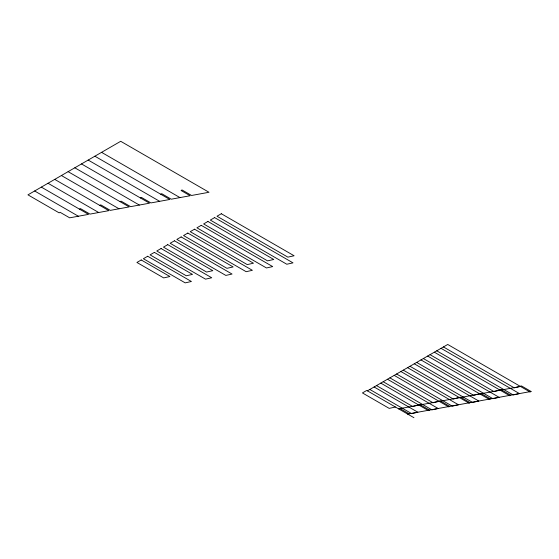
<?xml version="1.0" encoding="UTF-8"?>
<svg xmlns="http://www.w3.org/2000/svg" width="559" height="559" viewBox="0 0 559 559"><rect width="100%" height="100%" fill="white"/><g stroke="black" fill="none" stroke-linecap="round" stroke-linejoin="round"><path stroke-width="0.84" d="M79.469 209.136L80.426 208.584L89.985 214.104L108.851 210.645L54.726 179.39M99.788 205.405L100.746 204.853L110.305 210.38L129.178 206.914L68.114 171.662M120.108 201.68L121.065 201.128L130.624 206.648L149.498 203.19L81.502 163.934M140.428 197.956L141.385 197.404L150.944 202.924L169.817 199.465L94.883 156.206M160.747 194.232L161.705 193.673L171.264 199.2L190.137 195.734L181.067 190.5L182.024 189.948L191.583 195.468L209.003 192.275L120.702 141.294L27.95 194.846L59.149 212.86L60.106 212.308L69.665 217.828L88.532 214.37L41.338 187.118M367.417 390.839L447.738 344.463L530.093 392.013L531.05 391.461L521.491 385.941L514.315 387.869L443.434 346.943M408.175 414.373L409.132 413.821L399.566 408.294L398.609 408.846L520.534 386.493M395.423 407.008L389.211 408.391L362.435 392.928L366.739 390.448L413.946 417.706M407.679 414.086L531.05 391.461M101.577 152.341L179.977 197.6M441.044 348.327L519.437 393.585L513.225 394.968L436.74 350.814M434.35 352.191L509.773 395.737L510.73 395.185L501.164 389.665L493.995 391.593L430.046 354.679M88.196 160.07L159.657 201.324M427.656 356.055L499.117 397.316L492.905 398.693L423.352 358.543M420.962 359.919L489.453 399.461L490.411 398.909L480.845 393.389L473.676 395.325L416.658 362.407M74.808 167.798L139.338 205.055M414.268 363.783L478.797 401.041L472.586 402.424L409.964 366.271M407.574 367.647L469.134 403.193L470.091 402.641L460.525 397.114L453.356 399.049L403.27 370.135M61.42 175.526L119.018 208.78M400.88 371.511L458.478 404.765L452.266 406.148L396.583 373.999M394.186 375.375L448.814 406.917L449.771 406.365L440.206 400.845L433.036 402.773L389.889 377.863M48.032 183.254L98.691 212.504M387.492 379.247L438.158 408.496L431.946 409.873L383.194 381.727M380.805 383.111L428.494 410.641L429.452 410.089L419.886 404.569L412.717 406.505L376.5 385.591M34.644 190.982L78.372 216.235M374.111 386.975L417.839 412.221L411.62 413.597L369.806 389.455M141.224 259.97L136.92 262.457L163.696 277.914L169.908 276.53L141.224 259.97M147.681 256.246L143.377 258.726L185.197 282.875L191.409 281.491L147.681 256.246M154.375 252.382L150.071 254.862L186.287 275.776L192.506 274.392L154.375 252.382M161.069 248.517L156.765 250.998L205.516 279.144L211.728 277.767L161.069 248.517M167.763 244.653L163.459 247.134L206.606 272.051L212.825 270.668L167.763 244.653M174.457 240.789L170.153 243.27L225.836 275.419L232.048 274.043L174.457 240.789M181.144 236.925L176.847 239.406L226.926 268.32L233.145 266.943L181.144 236.925M187.838 233.061L183.541 235.542L246.156 271.695L252.368 270.311L187.838 233.061M194.532 229.19L190.235 231.678L247.246 264.596L253.465 263.212L194.532 229.19M201.226 225.326L196.922 227.813L266.475 267.964L272.687 266.587L201.226 225.326M207.92 221.462L203.616 223.949L267.565 260.871L273.784 259.488L207.92 221.462M214.614 217.598L210.31 220.085L286.795 264.239L293.007 262.863L214.614 217.598M221.308 213.734L217.004 216.221L287.885 257.14L294.104 255.763L221.308 213.734"/></g></svg>
